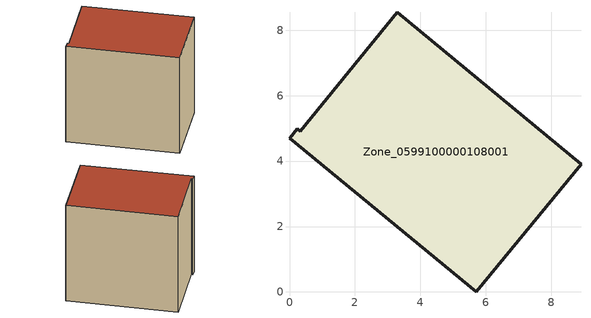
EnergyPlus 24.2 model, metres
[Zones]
Zone_0599100000108001
 floor ground (C_G): 8.91,3.91 5.71,0 0,4.69 0.24,4.99 0.33,4.92 3.29,8.55 z0
 wall outside (C_F): 0.24,4.99 0,4.69 5.71,0 8.91,3.91 3.29,8.55 0.33,4.92 0.24,4.99 z0:7.14
 roof outside (C_R): 5.71,0 8.91,3.91 3.29,8.55 0.33,4.92 0.24,4.99 0,4.69 z7.14
[BUILDING]
Pand.0599100000108001: North Axis=0; Terrain=City; Loads Convergence Tolerance Value=0.04; Temperature Convergence Tolerance Value=0.4; Solar Distribution=FullExterior; Maximum Number of Warmup Days=25; Minimum Number of Warmup Days=1
[Site:Location]
Rotterdam.The.Hague.AP_ZH_NLD Design_Conditions: Latitude=51.96; Longitude=4.45; Time Zone=1; Elevation=-4.5
[SITE:GROUNDTEMPERATURE:BUILDINGSURFACE]
18, 18, 18, 18, 18, 18, 18, 18, 18, 18, 18, 18
[MATERIAL] Thermal Absorptance=0.9; Solar Absorptance=0.7; Visible Absorptance=0.7
Name | Roughness | Thickness | Conductivity | Density | Specific Heat
G.TC.1946-1964 | MediumSmooth | 0.15 | 1 | 540 | 1210
F.TC.1946-1964 | Rough | 0.3 | 0.857143 | 1920 | 840
R.TC.1946-1964 | MediumRough | 0.2 | 0.235294 | 1500 | 1000
[CONSTRUCTION]
C_G: G.TC.1946-1964
C_F: F.TC.1946-1964
C_R: R.TC.1946-1964
[ZONE]
Zone_0599100000108001: Type=1; Multiplier=1; Ceiling Height=Autocalculate; Volume=Autocalculate; Floor Area=autocalculate; Part of Total Floor Area=Yes
[ZONEINFILTRATION:DESIGNFLOWRATE]
Infil_Zone_0599100000108001: Zone or ZoneList or Space or SpaceList=Zone_0599100000108001; Schedule=AlwaysOn; Design Flow Rate Calculation Method=Flow/Area; Flow Rate per Floor Area=0.003; Constant Term Coefficient=1; Temperature Term Coefficient=0; Velocity Term Coefficient=0; Velocity Squared Term Coefficient=0
[HVACTEMPLATE:ZONE:IDEALLOADSAIRSYSTEM]
Zone_0599100000108001: Maximum Heating Supply Air Temperature=50; Minimum Cooling Supply Air Temperature=13; Maximum Heating Supply Air Humidity Ratio=0.0156; Minimum Cooling Supply Air Humidity Ratio=0.0077; Heating Limit=NoLimit; Cooling Limit=NoLimit; Dehumidification Control Type=ConstantSensibleHeatRatio; Cooling Sensible Heat Ratio=0.7; Dehumidification Setpoint=60; Humidification Control Type=None; Humidification Setpoint=30; Outdoor Air Method=None; Outdoor Air Flow Rate per Person=0.00944; Outdoor Air Flow Rate per Zone Floor Area=0; Outdoor Air Flow Rate per Zone=0; Demand Controlled Ventilation Type=None; Outdoor Air Economizer Type=NoEconomizer; Heat Recovery Type=None; Sensible Heat Recovery Effectiveness=0.7; Latent Heat Recovery Effectiveness=0.65
[ZONECONTROL:THERMOSTAT]
ThermostatControl_Zone_0599100000108001: Zone or ZoneList=Zone_0599100000108001; Control Type Schedule=DualSetpointControlType; Control 1=Thermostat_Zone_0599100000108001; Temperature Difference Between Cutout And Setpoint=0
[THERMOSTATSETPOINT:DUALSETPOINT]
Thermostat_Zone_0599100000108001: Heating Setpoint Temperature Schedule=HeatingSetpoint_Zone_0599100000108001; Cooling Setpoint Temperature Schedule=CoolingSetpoint_Zone_0599100000108001
[SCHEDULE:COMPACT]
HeatingSetpoint_Zone_0599100000108001: Through: 12/31, For: AllDays, Until: 24:00, 21
CoolingSetpoint_Zone_0599100000108001: Through: 12/31, For: AllDays, Until: 24:00, 24
DualSetpointControlType: Through: 12/31, For: AllDays, Until: 24:00, 4
AlwaysOn: Through: 12/31, For: AllDays, Until: 24:00, 1
